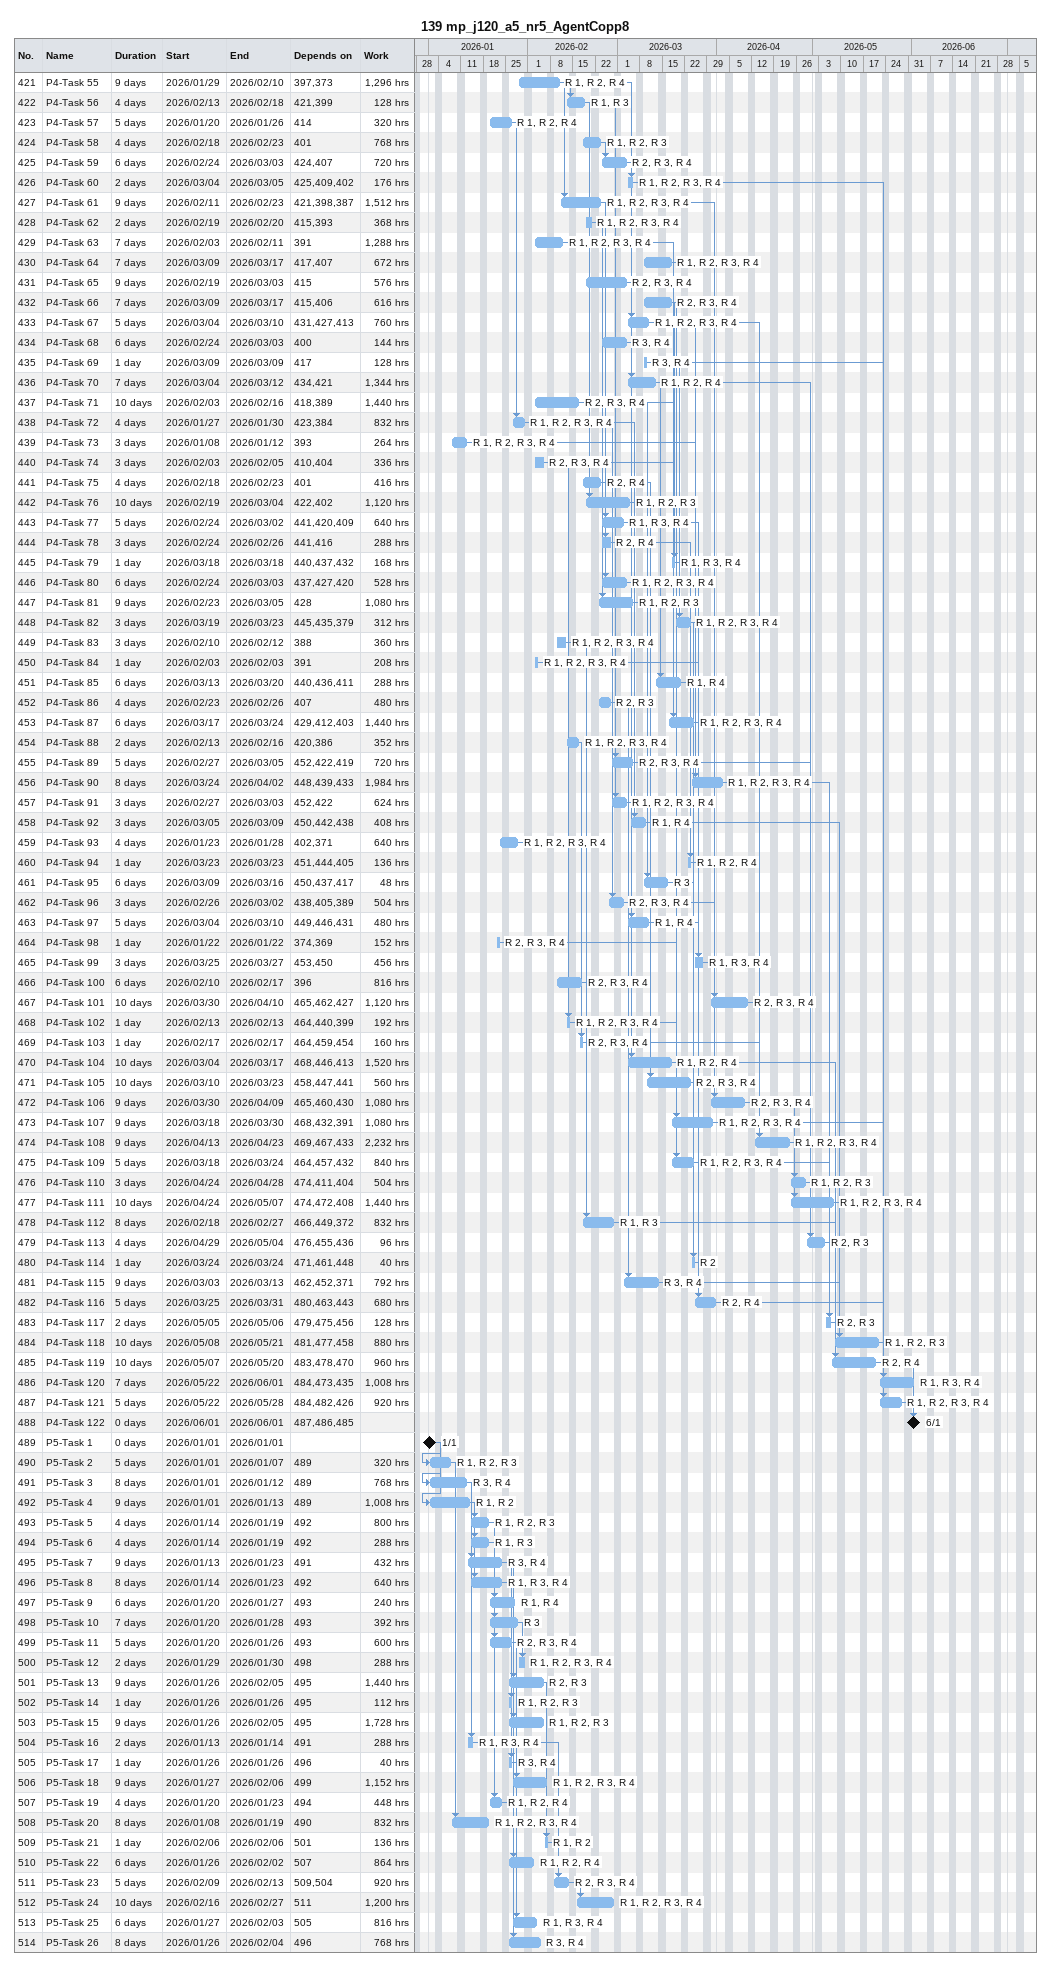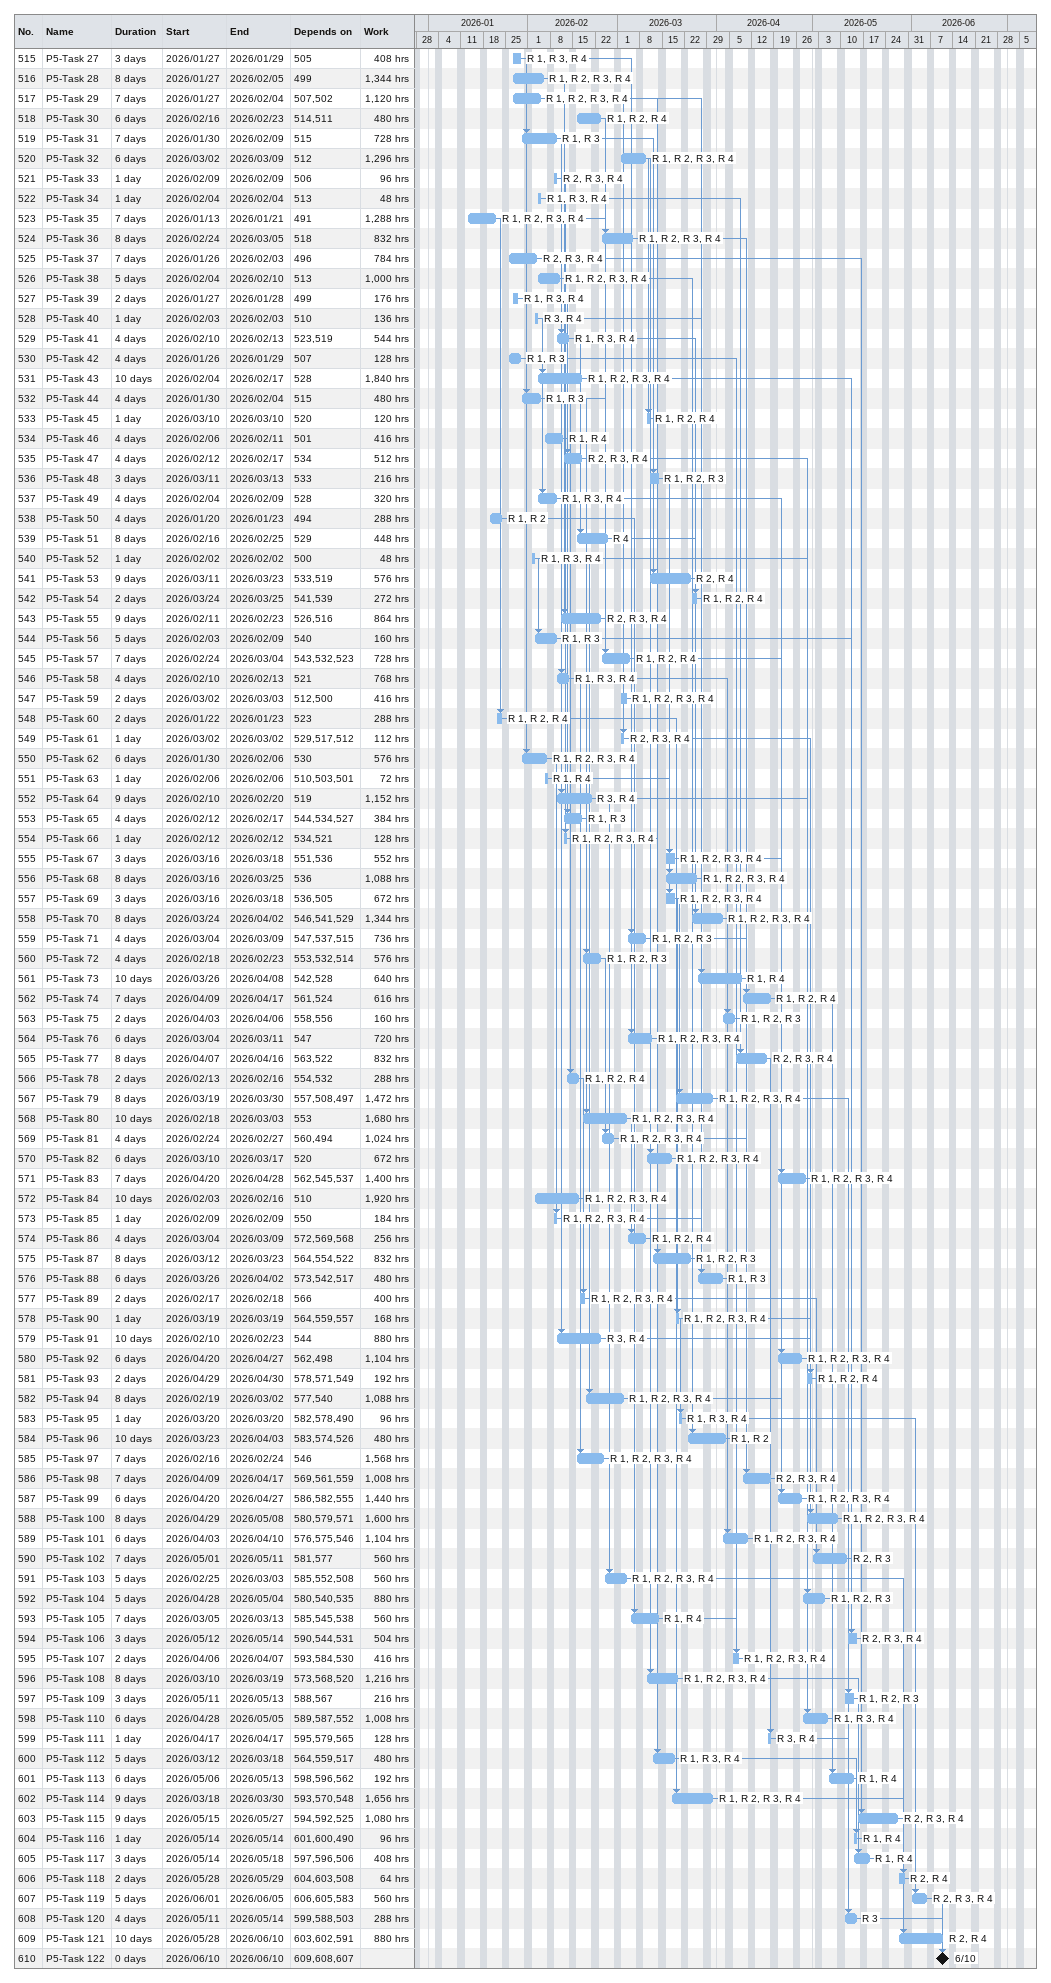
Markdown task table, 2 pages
139 mp_j120_a5_nr5_AgentCopp8

| ID | Task | Duration | Start | Finish | Predecessors | Resources | Work (h) |
|---|---|---|---|---|---|---|---|
| 421 | P4-Task 55 | 9d | 2026-01-29 | 2026-02-10 | 397, 373 | R 1, R 2, R 4 | 1296 |
| 422 | P4-Task 56 | 4d | 2026-02-13 | 2026-02-18 | 421, 399 | R 1, R 3 | 128 |
| 423 | P4-Task 57 | 5d | 2026-01-20 | 2026-01-26 | 414 | R 1, R 2, R 4 | 320 |
| 424 | P4-Task 58 | 4d | 2026-02-18 | 2026-02-23 | 401 | R 1, R 2, R 3 | 768 |
| 425 | P4-Task 59 | 6d | 2026-02-24 | 2026-03-03 | 424, 407 | R 2, R 3, R 4 | 720 |
| 426 | P4-Task 60 | 2d | 2026-03-04 | 2026-03-05 | 425, 409, 402 | R 1, R 2, R 3, R 4 | 176 |
| 427 | P4-Task 61 | 9d | 2026-02-11 | 2026-02-23 | 421, 398, 387 | R 1, R 2, R 3, R 4 | 1512 |
| 428 | P4-Task 62 | 2d | 2026-02-19 | 2026-02-20 | 415, 393 | R 1, R 2, R 3, R 4 | 368 |
| 429 | P4-Task 63 | 7d | 2026-02-03 | 2026-02-11 | 391 | R 1, R 2, R 3, R 4 | 1288 |
| 430 | P4-Task 64 | 7d | 2026-03-09 | 2026-03-17 | 417, 407 | R 1, R 2, R 3, R 4 | 672 |
| 431 | P4-Task 65 | 9d | 2026-02-19 | 2026-03-03 | 415 | R 2, R 3, R 4 | 576 |
| 432 | P4-Task 66 | 7d | 2026-03-09 | 2026-03-17 | 415, 406 | R 2, R 3, R 4 | 616 |
| 433 | P4-Task 67 | 5d | 2026-03-04 | 2026-03-10 | 431, 427, 413 | R 1, R 2, R 3, R 4 | 760 |
| 434 | P4-Task 68 | 6d | 2026-02-24 | 2026-03-03 | 400 | R 3, R 4 | 144 |
| 435 | P4-Task 69 | 1d | 2026-03-09 | 2026-03-09 | 417 | R 3, R 4 | 128 |
| 436 | P4-Task 70 | 7d | 2026-03-04 | 2026-03-12 | 434, 421 | R 1, R 2, R 4 | 1344 |
| 437 | P4-Task 71 | 10d | 2026-02-03 | 2026-02-16 | 418, 389 | R 2, R 3, R 4 | 1440 |
| 438 | P4-Task 72 | 4d | 2026-01-27 | 2026-01-30 | 423, 384 | R 1, R 2, R 3, R 4 | 832 |
| 439 | P4-Task 73 | 3d | 2026-01-08 | 2026-01-12 | 393 | R 1, R 2, R 3, R 4 | 264 |
| 440 | P4-Task 74 | 3d | 2026-02-03 | 2026-02-05 | 410, 404 | R 2, R 3, R 4 | 336 |
| 441 | P4-Task 75 | 4d | 2026-02-18 | 2026-02-23 | 401 | R 2, R 4 | 416 |
| 442 | P4-Task 76 | 10d | 2026-02-19 | 2026-03-04 | 422, 402 | R 1, R 2, R 3 | 1120 |
| 443 | P4-Task 77 | 5d | 2026-02-24 | 2026-03-02 | 441, 420, 409 | R 1, R 3, R 4 | 640 |
| 444 | P4-Task 78 | 3d | 2026-02-24 | 2026-02-26 | 441, 416 | R 2, R 4 | 288 |
| 445 | P4-Task 79 | 1d | 2026-03-18 | 2026-03-18 | 440, 437, 432 | R 1, R 3, R 4 | 168 |
| 446 | P4-Task 80 | 6d | 2026-02-24 | 2026-03-03 | 437, 427, 420 | R 1, R 2, R 3, R 4 | 528 |
| 447 | P4-Task 81 | 9d | 2026-02-23 | 2026-03-05 | 428 | R 1, R 2, R 3 | 1080 |
| 448 | P4-Task 82 | 3d | 2026-03-19 | 2026-03-23 | 445, 435, 379 | R 1, R 2, R 3, R 4 | 312 |
| 449 | P4-Task 83 | 3d | 2026-02-10 | 2026-02-12 | 388 | R 1, R 2, R 3, R 4 | 360 |
| 450 | P4-Task 84 | 1d | 2026-02-03 | 2026-02-03 | 391 | R 1, R 2, R 3, R 4 | 208 |
| 451 | P4-Task 85 | 6d | 2026-03-13 | 2026-03-20 | 440, 436, 411 | R 1, R 4 | 288 |
| 452 | P4-Task 86 | 4d | 2026-02-23 | 2026-02-26 | 407 | R 2, R 3 | 480 |
| 453 | P4-Task 87 | 6d | 2026-03-17 | 2026-03-24 | 429, 412, 403 | R 1, R 2, R 3, R 4 | 1440 |
| 454 | P4-Task 88 | 2d | 2026-02-13 | 2026-02-16 | 420, 386 | R 1, R 2, R 3, R 4 | 352 |
| 455 | P4-Task 89 | 5d | 2026-02-27 | 2026-03-05 | 452, 422, 419 | R 2, R 3, R 4 | 720 |
| 456 | P4-Task 90 | 8d | 2026-03-24 | 2026-04-02 | 448, 439, 433 | R 1, R 2, R 3, R 4 | 1984 |
| 457 | P4-Task 91 | 3d | 2026-02-27 | 2026-03-03 | 452, 422 | R 1, R 2, R 3, R 4 | 624 |
| 458 | P4-Task 92 | 3d | 2026-03-05 | 2026-03-09 | 450, 442, 438 | R 1, R 4 | 408 |
| 459 | P4-Task 93 | 4d | 2026-01-23 | 2026-01-28 | 402, 371 | R 1, R 2, R 3, R 4 | 640 |
| 460 | P4-Task 94 | 1d | 2026-03-23 | 2026-03-23 | 451, 444, 405 | R 1, R 2, R 4 | 136 |
| 461 | P4-Task 95 | 6d | 2026-03-09 | 2026-03-16 | 450, 437, 417 | R 3 | 48 |
| 462 | P4-Task 96 | 3d | 2026-02-26 | 2026-03-02 | 438, 405, 389 | R 2, R 3, R 4 | 504 |
| 463 | P4-Task 97 | 5d | 2026-03-04 | 2026-03-10 | 449, 446, 431 | R 1, R 4 | 480 |
| 464 | P4-Task 98 | 1d | 2026-01-22 | 2026-01-22 | 374, 369 | R 2, R 3, R 4 | 152 |
| 465 | P4-Task 99 | 3d | 2026-03-25 | 2026-03-27 | 453, 450 | R 1, R 3, R 4 | 456 |
| 466 | P4-Task 100 | 6d | 2026-02-10 | 2026-02-17 | 396 | R 2, R 3, R 4 | 816 |
| 467 | P4-Task 101 | 10d | 2026-03-30 | 2026-04-10 | 465, 462, 427 | R 2, R 3, R 4 | 1120 |
| 468 | P4-Task 102 | 1d | 2026-02-13 | 2026-02-13 | 464, 440, 399 | R 1, R 2, R 3, R 4 | 192 |
| 469 | P4-Task 103 | 1d | 2026-02-17 | 2026-02-17 | 464, 459, 454 | R 2, R 3, R 4 | 160 |
| 470 | P4-Task 104 | 10d | 2026-03-04 | 2026-03-17 | 468, 446, 413 | R 1, R 2, R 4 | 1520 |
| 471 | P4-Task 105 | 10d | 2026-03-10 | 2026-03-23 | 458, 447, 441 | R 2, R 3, R 4 | 560 |
| 472 | P4-Task 106 | 9d | 2026-03-30 | 2026-04-09 | 465, 460, 430 | R 2, R 3, R 4 | 1080 |
| 473 | P4-Task 107 | 9d | 2026-03-18 | 2026-03-30 | 468, 432, 391 | R 1, R 2, R 3, R 4 | 1080 |
| 474 | P4-Task 108 | 9d | 2026-04-13 | 2026-04-23 | 469, 467, 433 | R 1, R 2, R 3, R 4 | 2232 |
| 475 | P4-Task 109 | 5d | 2026-03-18 | 2026-03-24 | 464, 457, 432 | R 1, R 2, R 3, R 4 | 840 |
| 476 | P4-Task 110 | 3d | 2026-04-24 | 2026-04-28 | 474, 411, 404 | R 1, R 2, R 3 | 504 |
| 477 | P4-Task 111 | 10d | 2026-04-24 | 2026-05-07 | 474, 472, 408 | R 1, R 2, R 3, R 4 | 1440 |
| 478 | P4-Task 112 | 8d | 2026-02-18 | 2026-02-27 | 466, 449, 372 | R 1, R 3 | 832 |
| 479 | P4-Task 113 | 4d | 2026-04-29 | 2026-05-04 | 476, 455, 436 | R 2, R 3 | 96 |
| 480 | P4-Task 114 | 1d | 2026-03-24 | 2026-03-24 | 471, 461, 448 | R 2 | 40 |
| 481 | P4-Task 115 | 9d | 2026-03-03 | 2026-03-13 | 462, 452, 371 | R 3, R 4 | 792 |
| 482 | P4-Task 116 | 5d | 2026-03-25 | 2026-03-31 | 480, 463, 443 | R 2, R 4 | 680 |
| 483 | P4-Task 117 | 2d | 2026-05-05 | 2026-05-06 | 479, 475, 456 | R 2, R 3 | 128 |
| 484 | P4-Task 118 | 10d | 2026-05-08 | 2026-05-21 | 481, 477, 458 | R 1, R 2, R 3 | 880 |
| 485 | P4-Task 119 | 10d | 2026-05-07 | 2026-05-20 | 483, 478, 470 | R 2, R 4 | 960 |
| 486 | P4-Task 120 | 7d | 2026-05-22 | 2026-06-01 | 484, 473, 435 | R 1, R 3, R 4 | 1008 |
| 487 | P4-Task 121 | 5d | 2026-05-22 | 2026-05-28 | 484, 482, 426 | R 1, R 2, R 3, R 4 | 920 |
| 488 | P4-Task 122 | 0d | 2026-06-01 | 2026-06-01 | 487, 486, 485 |  |  |
| 489 | P5-Task 1 | 0d | 2026-01-01 | 2026-01-01 |  |  |  |
| 490 | P5-Task 2 | 5d | 2026-01-01 | 2026-01-07 | 489 | R 1, R 2, R 3 | 320 |
| 491 | P5-Task 3 | 8d | 2026-01-01 | 2026-01-12 | 489 | R 3, R 4 | 768 |
| 492 | P5-Task 4 | 9d | 2026-01-01 | 2026-01-13 | 489 | R 1, R 2 | 1008 |
| 493 | P5-Task 5 | 4d | 2026-01-14 | 2026-01-19 | 492 | R 1, R 2, R 3 | 800 |
| 494 | P5-Task 6 | 4d | 2026-01-14 | 2026-01-19 | 492 | R 1, R 3 | 288 |
| 495 | P5-Task 7 | 9d | 2026-01-13 | 2026-01-23 | 491 | R 3, R 4 | 432 |
| 496 | P5-Task 8 | 8d | 2026-01-14 | 2026-01-23 | 492 | R 1, R 3, R 4 | 640 |
| 497 | P5-Task 9 | 6d | 2026-01-20 | 2026-01-27 | 493 | R 1, R 4 | 240 |
| 498 | P5-Task 10 | 7d | 2026-01-20 | 2026-01-28 | 493 | R 3 | 392 |
| 499 | P5-Task 11 | 5d | 2026-01-20 | 2026-01-26 | 493 | R 2, R 3, R 4 | 600 |
| 500 | P5-Task 12 | 2d | 2026-01-29 | 2026-01-30 | 498 | R 1, R 2, R 3, R 4 | 288 |
| 501 | P5-Task 13 | 9d | 2026-01-26 | 2026-02-05 | 495 | R 2, R 3 | 1440 |
| 502 | P5-Task 14 | 1d | 2026-01-26 | 2026-01-26 | 495 | R 1, R 2, R 3 | 112 |
| 503 | P5-Task 15 | 9d | 2026-01-26 | 2026-02-05 | 495 | R 1, R 2, R 3 | 1728 |
| 504 | P5-Task 16 | 2d | 2026-01-13 | 2026-01-14 | 491 | R 1, R 3, R 4 | 288 |
| 505 | P5-Task 17 | 1d | 2026-01-26 | 2026-01-26 | 496 | R 3, R 4 | 40 |
| 506 | P5-Task 18 | 9d | 2026-01-27 | 2026-02-06 | 499 | R 1, R 2, R 3, R 4 | 1152 |
| 507 | P5-Task 19 | 4d | 2026-01-20 | 2026-01-23 | 494 | R 1, R 2, R 4 | 448 |
| 508 | P5-Task 20 | 8d | 2026-01-08 | 2026-01-19 | 490 | R 1, R 2, R 3, R 4 | 832 |
| 509 | P5-Task 21 | 1d | 2026-02-06 | 2026-02-06 | 501 | R 1, R 2 | 136 |
| 510 | P5-Task 22 | 6d | 2026-01-26 | 2026-02-02 | 507 | R 1, R 2, R 4 | 864 |
| 511 | P5-Task 23 | 5d | 2026-02-09 | 2026-02-13 | 509, 504 | R 2, R 3, R 4 | 920 |
| 512 | P5-Task 24 | 10d | 2026-02-16 | 2026-02-27 | 511 | R 1, R 2, R 3, R 4 | 1200 |
| 513 | P5-Task 25 | 6d | 2026-01-27 | 2026-02-03 | 505 | R 1, R 3, R 4 | 816 |
| 514 | P5-Task 26 | 8d | 2026-01-26 | 2026-02-04 | 496 | R 3, R 4 | 768 |
| 515 | P5-Task 27 | 3d | 2026-01-27 | 2026-01-29 | 505 | R 1, R 3, R 4 | 408 |
| 516 | P5-Task 28 | 8d | 2026-01-27 | 2026-02-05 | 499 | R 1, R 2, R 3, R 4 | 1344 |
| 517 | P5-Task 29 | 7d | 2026-01-27 | 2026-02-04 | 507, 502 | R 1, R 2, R 3, R 4 | 1120 |
| 518 | P5-Task 30 | 6d | 2026-02-16 | 2026-02-23 | 514, 511 | R 1, R 2, R 4 | 480 |
| 519 | P5-Task 31 | 7d | 2026-01-30 | 2026-02-09 | 515 | R 1, R 3 | 728 |
| 520 | P5-Task 32 | 6d | 2026-03-02 | 2026-03-09 | 512 | R 1, R 2, R 3, R 4 | 1296 |
| 521 | P5-Task 33 | 1d | 2026-02-09 | 2026-02-09 | 506 | R 2, R 3, R 4 | 96 |
| 522 | P5-Task 34 | 1d | 2026-02-04 | 2026-02-04 | 513 | R 1, R 3, R 4 | 48 |
| 523 | P5-Task 35 | 7d | 2026-01-13 | 2026-01-21 | 491 | R 1, R 2, R 3, R 4 | 1288 |
| 524 | P5-Task 36 | 8d | 2026-02-24 | 2026-03-05 | 518 | R 1, R 2, R 3, R 4 | 832 |
| 525 | P5-Task 37 | 7d | 2026-01-26 | 2026-02-03 | 496 | R 2, R 3, R 4 | 784 |
| 526 | P5-Task 38 | 5d | 2026-02-04 | 2026-02-10 | 513 | R 1, R 2, R 3, R 4 | 1000 |
| 527 | P5-Task 39 | 2d | 2026-01-27 | 2026-01-28 | 499 | R 1, R 3, R 4 | 176 |
| 528 | P5-Task 40 | 1d | 2026-02-03 | 2026-02-03 | 510 | R 3, R 4 | 136 |
| 529 | P5-Task 41 | 4d | 2026-02-10 | 2026-02-13 | 523, 519 | R 1, R 3, R 4 | 544 |
| 530 | P5-Task 42 | 4d | 2026-01-26 | 2026-01-29 | 507 | R 1, R 3 | 128 |
| 531 | P5-Task 43 | 10d | 2026-02-04 | 2026-02-17 | 528 | R 1, R 2, R 3, R 4 | 1840 |
| 532 | P5-Task 44 | 4d | 2026-01-30 | 2026-02-04 | 515 | R 1, R 3 | 480 |
| 533 | P5-Task 45 | 1d | 2026-03-10 | 2026-03-10 | 520 | R 1, R 2, R 4 | 120 |
| 534 | P5-Task 46 | 4d | 2026-02-06 | 2026-02-11 | 501 | R 1, R 4 | 416 |
| 535 | P5-Task 47 | 4d | 2026-02-12 | 2026-02-17 | 534 | R 2, R 3, R 4 | 512 |
| 536 | P5-Task 48 | 3d | 2026-03-11 | 2026-03-13 | 533 | R 1, R 2, R 3 | 216 |
| 537 | P5-Task 49 | 4d | 2026-02-04 | 2026-02-09 | 528 | R 1, R 3, R 4 | 320 |
| 538 | P5-Task 50 | 4d | 2026-01-20 | 2026-01-23 | 494 | R 1, R 2 | 288 |
| 539 | P5-Task 51 | 8d | 2026-02-16 | 2026-02-25 | 529 | R 4 | 448 |
| 540 | P5-Task 52 | 1d | 2026-02-02 | 2026-02-02 | 500 | R 1, R 3, R 4 | 48 |
| 541 | P5-Task 53 | 9d | 2026-03-11 | 2026-03-23 | 533, 519 | R 2, R 4 | 576 |
| 542 | P5-Task 54 | 2d | 2026-03-24 | 2026-03-25 | 541, 539 | R 1, R 2, R 4 | 272 |
| 543 | P5-Task 55 | 9d | 2026-02-11 | 2026-02-23 | 526, 516 | R 2, R 3, R 4 | 864 |
| 544 | P5-Task 56 | 5d | 2026-02-03 | 2026-02-09 | 540 | R 1, R 3 | 160 |
| 545 | P5-Task 57 | 7d | 2026-02-24 | 2026-03-04 | 543, 532, 523 | R 1, R 2, R 4 | 728 |
| 546 | P5-Task 58 | 4d | 2026-02-10 | 2026-02-13 | 521 | R 1, R 3, R 4 | 768 |
| 547 | P5-Task 59 | 2d | 2026-03-02 | 2026-03-03 | 512, 500 | R 1, R 2, R 3, R 4 | 416 |
| 548 | P5-Task 60 | 2d | 2026-01-22 | 2026-01-23 | 523 | R 1, R 2, R 4 | 288 |
| 549 | P5-Task 61 | 1d | 2026-03-02 | 2026-03-02 | 529, 517, 512 | R 2, R 3, R 4 | 112 |
| 550 | P5-Task 62 | 6d | 2026-01-30 | 2026-02-06 | 530 | R 1, R 2, R 3, R 4 | 576 |
| 551 | P5-Task 63 | 1d | 2026-02-06 | 2026-02-06 | 510, 503, 501 | R 1, R 4 | 72 |
| 552 | P5-Task 64 | 9d | 2026-02-10 | 2026-02-20 | 519 | R 3, R 4 | 1152 |
| 553 | P5-Task 65 | 4d | 2026-02-12 | 2026-02-17 | 544, 534, 527 | R 1, R 3 | 384 |
| 554 | P5-Task 66 | 1d | 2026-02-12 | 2026-02-12 | 534, 521 | R 1, R 2, R 3, R 4 | 128 |
| 555 | P5-Task 67 | 3d | 2026-03-16 | 2026-03-18 | 551, 536 | R 1, R 2, R 3, R 4 | 552 |
| 556 | P5-Task 68 | 8d | 2026-03-16 | 2026-03-25 | 536 | R 1, R 2, R 3, R 4 | 1088 |
| 557 | P5-Task 69 | 3d | 2026-03-16 | 2026-03-18 | 536, 505 | R 1, R 2, R 3, R 4 | 672 |
| 558 | P5-Task 70 | 8d | 2026-03-24 | 2026-04-02 | 546, 541, 529 | R 1, R 2, R 3, R 4 | 1344 |
| 559 | P5-Task 71 | 4d | 2026-03-04 | 2026-03-09 | 547, 537, 515 | R 1, R 2, R 3 | 736 |
| 560 | P5-Task 72 | 4d | 2026-02-18 | 2026-02-23 | 553, 532, 514 | R 1, R 2, R 3 | 576 |
| 561 | P5-Task 73 | 10d | 2026-03-26 | 2026-04-08 | 542, 528 | R 1, R 4 | 640 |
| 562 | P5-Task 74 | 7d | 2026-04-09 | 2026-04-17 | 561, 524 | R 1, R 2, R 4 | 616 |
| 563 | P5-Task 75 | 2d | 2026-04-03 | 2026-04-06 | 558, 556 | R 1, R 2, R 3 | 160 |
| 564 | P5-Task 76 | 6d | 2026-03-04 | 2026-03-11 | 547 | R 1, R 2, R 3, R 4 | 720 |
| 565 | P5-Task 77 | 8d | 2026-04-07 | 2026-04-16 | 563, 522 | R 2, R 3, R 4 | 832 |
| 566 | P5-Task 78 | 2d | 2026-02-13 | 2026-02-16 | 554, 532 | R 1, R 2, R 4 | 288 |
| 567 | P5-Task 79 | 8d | 2026-03-19 | 2026-03-30 | 557, 508, 497 | R 1, R 2, R 3, R 4 | 1472 |
| 568 | P5-Task 80 | 10d | 2026-02-18 | 2026-03-03 | 553 | R 1, R 2, R 3, R 4 | 1680 |
| 569 | P5-Task 81 | 4d | 2026-02-24 | 2026-02-27 | 560, 494 | R 1, R 2, R 3, R 4 | 1024 |
| 570 | P5-Task 82 | 6d | 2026-03-10 | 2026-03-17 | 520 | R 1, R 2, R 3, R 4 | 672 |
| 571 | P5-Task 83 | 7d | 2026-04-20 | 2026-04-28 | 562, 545, 537 | R 1, R 2, R 3, R 4 | 1400 |
| 572 | P5-Task 84 | 10d | 2026-02-03 | 2026-02-16 | 510 | R 1, R 2, R 3, R 4 | 1920 |
| 573 | P5-Task 85 | 1d | 2026-02-09 | 2026-02-09 | 550 | R 1, R 2, R 3, R 4 | 184 |
| 574 | P5-Task 86 | 4d | 2026-03-04 | 2026-03-09 | 572, 569, 568 | R 1, R 2, R 4 | 256 |
| 575 | P5-Task 87 | 8d | 2026-03-12 | 2026-03-23 | 564, 554, 522 | R 1, R 2, R 3 | 832 |
| 576 | P5-Task 88 | 6d | 2026-03-26 | 2026-04-02 | 573, 542, 517 | R 1, R 3 | 480 |
| 577 | P5-Task 89 | 2d | 2026-02-17 | 2026-02-18 | 566 | R 1, R 2, R 3, R 4 | 400 |
| 578 | P5-Task 90 | 1d | 2026-03-19 | 2026-03-19 | 564, 559, 557 | R 1, R 2, R 3, R 4 | 168 |
| 579 | P5-Task 91 | 10d | 2026-02-10 | 2026-02-23 | 544 | R 3, R 4 | 880 |
| 580 | P5-Task 92 | 6d | 2026-04-20 | 2026-04-27 | 562, 498 | R 1, R 2, R 3, R 4 | 1104 |
| 581 | P5-Task 93 | 2d | 2026-04-29 | 2026-04-30 | 578, 571, 549 | R 1, R 2, R 4 | 192 |
| 582 | P5-Task 94 | 8d | 2026-02-19 | 2026-03-02 | 577, 540 | R 1, R 2, R 3, R 4 | 1088 |
| 583 | P5-Task 95 | 1d | 2026-03-20 | 2026-03-20 | 582, 578, 490 | R 1, R 3, R 4 | 96 |
| 584 | P5-Task 96 | 10d | 2026-03-23 | 2026-04-03 | 583, 574, 526 | R 1, R 2 | 480 |
| 585 | P5-Task 97 | 7d | 2026-02-16 | 2026-02-24 | 546 | R 1, R 2, R 3, R 4 | 1568 |
| 586 | P5-Task 98 | 7d | 2026-04-09 | 2026-04-17 | 569, 561, 559 | R 2, R 3, R 4 | 1008 |
| 587 | P5-Task 99 | 6d | 2026-04-20 | 2026-04-27 | 586, 582, 555 | R 1, R 2, R 3, R 4 | 1440 |
| 588 | P5-Task 100 | 8d | 2026-04-29 | 2026-05-08 | 580, 579, 571 | R 1, R 2, R 3, R 4 | 1600 |
| 589 | P5-Task 101 | 6d | 2026-04-03 | 2026-04-10 | 576, 575, 546 | R 1, R 2, R 3, R 4 | 1104 |
| 590 | P5-Task 102 | 7d | 2026-05-01 | 2026-05-11 | 581, 577 | R 2, R 3 | 560 |
| 591 | P5-Task 103 | 5d | 2026-02-25 | 2026-03-03 | 585, 552, 508 | R 1, R 2, R 3, R 4 | 560 |
| 592 | P5-Task 104 | 5d | 2026-04-28 | 2026-05-04 | 580, 540, 535 | R 1, R 2, R 3 | 880 |
| 593 | P5-Task 105 | 7d | 2026-03-05 | 2026-03-13 | 585, 545, 538 | R 1, R 4 | 560 |
| 594 | P5-Task 106 | 3d | 2026-05-12 | 2026-05-14 | 590, 544, 531 | R 2, R 3, R 4 | 504 |
| 595 | P5-Task 107 | 2d | 2026-04-06 | 2026-04-07 | 593, 584, 530 | R 1, R 2, R 3, R 4 | 416 |
| 596 | P5-Task 108 | 8d | 2026-03-10 | 2026-03-19 | 573, 568, 520 | R 1, R 2, R 3, R 4 | 1216 |
| 597 | P5-Task 109 | 3d | 2026-05-11 | 2026-05-13 | 588, 567 | R 1, R 2, R 3 | 216 |
| 598 | P5-Task 110 | 6d | 2026-04-28 | 2026-05-05 | 589, 587, 552 | R 1, R 3, R 4 | 1008 |
| 599 | P5-Task 111 | 1d | 2026-04-17 | 2026-04-17 | 595, 579, 565 | R 3, R 4 | 128 |
| 600 | P5-Task 112 | 5d | 2026-03-12 | 2026-03-18 | 564, 559, 517 | R 1, R 3, R 4 | 480 |
| 601 | P5-Task 113 | 6d | 2026-05-06 | 2026-05-13 | 598, 596, 562 | R 1, R 4 | 192 |
| 602 | P5-Task 114 | 9d | 2026-03-18 | 2026-03-30 | 593, 570, 548 | R 1, R 2, R 3, R 4 | 1656 |
| 603 | P5-Task 115 | 9d | 2026-05-15 | 2026-05-27 | 594, 592, 525 | R 2, R 3, R 4 | 1080 |
| 604 | P5-Task 116 | 1d | 2026-05-14 | 2026-05-14 | 601, 600, 490 | R 1, R 4 | 96 |
| 605 | P5-Task 117 | 3d | 2026-05-14 | 2026-05-18 | 597, 596, 506 | R 1, R 4 | 408 |
| 606 | P5-Task 118 | 2d | 2026-05-28 | 2026-05-29 | 604, 603, 508 | R 2, R 4 | 64 |
| 607 | P5-Task 119 | 5d | 2026-06-01 | 2026-06-05 | 606, 605, 583 | R 2, R 3, R 4 | 560 |
| 608 | P5-Task 120 | 4d | 2026-05-11 | 2026-05-14 | 599, 588, 503 | R 3 | 288 |
| 609 | P5-Task 121 | 10d | 2026-05-28 | 2026-06-10 | 603, 602, 591 | R 2, R 4 | 880 |
| 610 | P5-Task 122 | 0d | 2026-06-10 | 2026-06-10 | 609, 608, 607 |  |  |
